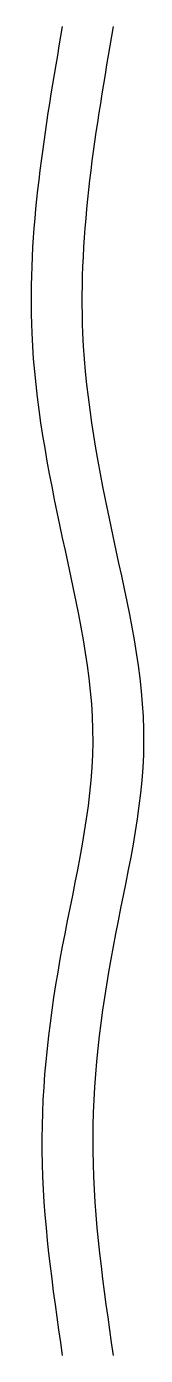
# Model space of a CAD drawing. Header units: millimetres. Extents: x -2.4 to 2.2, y 0 to 52.
import ezdxf

# ---------------------------------------------------------------- set-up
doc = ezdxf.new("R2010")
doc.units = ezdxf.units.MM
doc.layers.get('0').update_dxf_attribs({"lineweight": 25, "true_color": 0xffffff})

msp = doc.modelspace()

# ---------------------------------------------------------------- linework, layer by layer
for points in [[(-0.999, 0), (-1.385, 2.665), (-2.156, 7.996), (-1.17, 16.031), (0.861, 23.995), (-1.067, 32.004), (-2.837, 41.296), (-1.687, 47.992), (-0.999, 52)], [(1.001, 0), (0.615, 2.665), (-0.156, 7.996), (0.83, 16.031), (2.861, 23.995), (0.933, 32.004), (-0.837, 41.296), (0.313, 47.992), (1.001, 52)]]:
    msp.add_open_spline(points, degree=3, knots=[0, 0, 0, 0, 8.0399, 16.079801, 24.1693, 32.2588, 40.348299, 52.40815, 52.40815, 52.40815, 52.40815])

doc.saveas('drawing.dxf')
